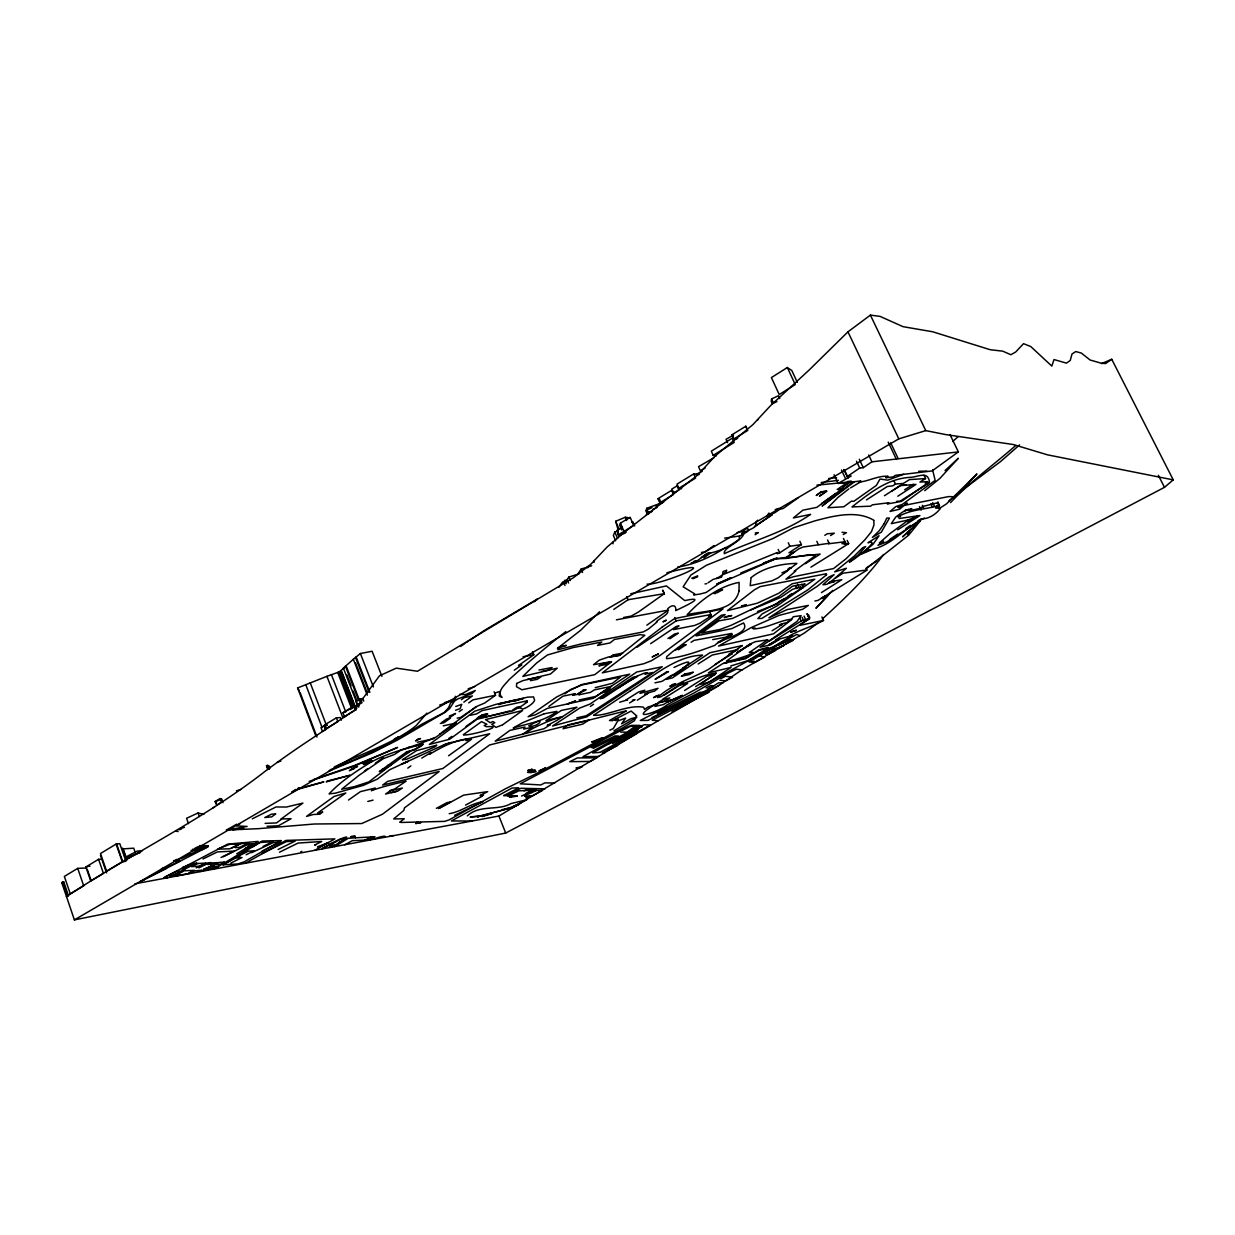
<?xml version="1.0" encoding="UTF-8"?>
<svg xmlns="http://www.w3.org/2000/svg" width="1235" height="1235" viewBox="0 0 1235 1235"><rect width="100%" height="100%" fill="white"/><g stroke="black" fill="none" stroke-linecap="round" stroke-linejoin="round"><path stroke-width="1.5" d="M938.785 506.952L938.816 505.979L936.639 505.902M757.626 420.348L757.657 419.514M937.257 503.756L938.307 502.568L922.931 506.458L920.353 508.341L909.3 510.719L911.816 508.604L905.872 510.055L901.936 512.494L895.745 517.048L891.299 523.671L908.667 519.873L890.481 533.227L879.382 542.891L883.627 541.254L877.962 545.314L886.653 541.98L920.337 520.537L917.945 520.846L921.156 518.762C927.979 519.287 935.59 514.64 939.742 509.206L938.168 504.883M594.282 560.582L593.927 562.542M779.733 398.55L778.436 395.74L771.582 398.92L771.18 401.252L772.477 404.061M587.659 567.807L588.616 565.954M621.359 529.182L622.193 527.283L617.145 530.355L618.581 535.558L625.064 533.119M618.581 535.558L617.145 530.355M721.456 576.838L722.521 574.784L777.309 552.508L777.278 553.774L779.702 552.832L789.829 546.21L801.422 544.666L799.894 541.285M618.334 530.88L614.814 532.023L613.347 535.45L615.617 540.76M618.905 534.462L633.709 525.477L630.128 517.249L620.449 523.161L619.615 525.076L621.745 529.985M742.358 645.581L708.319 669.509C691.322 678.602 672.473 684.005 657.483 697.543L661.08 696.741L683.372 682.245L680.115 684.422C692.418 681.01 703.363 674.603 716.377 672.967L699.782 684.499L709.168 682.09L731.105 667.409L708.381 672.89L722.521 663.72L745.662 657.946L759.016 649.764L767.969 647.433L764.141 649.764L772.832 647.094L792.438 635.423L779.872 638.927L770.501 644.855L760.05 647.202L797.131 621.375L801.098 615.678L793.24 616.744L790.987 620.032L773.542 633.817L718.492 646.09L751.42 627.473L779.177 615.354L802.735 609.241L808.369 605.397L787.081 609.627L768.865 617.824L817.122 586.378L828.793 577.069L834.134 574.63L822.942 584.773L826.956 584.294L833.378 579.586L846.392 568.239L834.675 571.913L854.064 556.244L862.678 547.722L865.72 546.518L858.34 554.762L849.356 562.11C851.718 561.678 882.932 538.043 867.989 542.783L879.073 535.728L873.114 544.187L860.764 554.453L872.852 549.174C893.044 544.542 905.903 526.604 924.428 518.098M577.563 574.414L581.145 569.073L591.673 565.769M124.951 860.563L127.159 857.275L140.605 852.382M426.862 713.12L416.118 725.655C394.505 743.208 360.852 753.813 334.129 767.074M769.004 513.019L766.95 515.968L774.669 512.803L781.045 508.465M558.837 587.335L562.28 582.426L567.127 579.539L568.856 577.069L578.983 573.874M907.632 534.508L909.716 531.575L907.277 532.501M949.005 500.715L959.471 492.888L976.931 473.931L946.504 503.865L939.526 508.372M952.972 497.998L952.401 496.686L948.588 496.594L907.277 504.76L903.989 505.594L899.605 509.206L890.003 511.475L895.745 506.597L902.276 504.436L935.142 480.384L932.61 469.917M883.519 554.592C865.905 578.551 844.169 599.021 822.356 619.013M757.611 520.197L755.789 522.297C758.105 528.781 746.758 529.352 743.949 533.319C742.127 541.563 722.768 547.707 724.281 553.666C752.578 540.853 785.12 532.115 810.592 514.362L793.395 517.944L802.843 510.209L816.844 507.353L835.802 493.336M751.05 577.671L750.201 585.714L771.968 580.836L778.065 577.841L796.884 563.392C782.203 563.623 763.77 567.236 751.312 577.486M832.683 590.407L815.934 608.253L827.774 595.733M63.155 884.214L67.292 896.378L66.474 896.533L68.481 895.823L63.757 881.913L61.75 882.624L74.393 919.89L505.702 833.038L1164.482 487.331L1173.25 479.875L1111.747 359.277L1105.618 363.538L1101.605 363.306L1090.104 360.018L1081.304 353.04L1075.716 351.558L1072.011 354.013L1070.236 360.497L1066.407 363.121L1054.011 359.555L1051.819 366.1L1030.762 346.541L1023.522 343.67L1015.679 352.006L1010.847 354.723L1002.743 351.157L990.208 349.721L932.687 331.767L903.109 326.688L880.03 316.376L870.397 315.11L847.951 331.844L809.095 370.068L770.825 405.358L752.933 424.593L714.972 456.163L697.821 474.95L624.37 532.27L607.002 547.136L590.839 564.21L573.441 577.687L417.492 671.253L396.296 668.135L379.469 675.792L354.09 710.588L308.966 740.491A3273.831 1797.141 45.4 0 0 265.865 770.717C203.729 819.5 132.068 853.045 66.489 896.579M819.793 621.591L804.525 632.922L740.46 670.837L716.285 687.2L655.538 722.305L498.909 816.026L134.847 883.843M848.939 488.828L837.886 497.504L827.913 507.739L843.814 506.767L851.455 501.163L853.802 501.317L876.341 485.432L880.046 479.01L887.733 480.183L903.711 474.24M534.292 601.677L537.379 599.068M950.518 502.63C970.478 481.526 993.913 464.638 1015.649 445.588M945.007 470.628L958.329 458.262L939.958 478.362L924.722 490.712M915.876 524.89L902.584 536.824L920.461 520.63L908.589 535.264L865.982 568.841M367.304 695.197L353.349 659.274L360.388 653.516L372.105 651.246L381.939 676.379M356.174 709.878L353.982 706.142L342.975 712.78L344.442 716.593L355.464 709.955L340.32 671.084L344.148 667.934L343.376 668.073L357.857 705.509M343.376 668.073L353.349 659.274M952.694 441.466L958.113 436.65M599.531 611.773L580.666 630.267L557.433 648.39L559.501 647.896L557.927 649.733L580.975 643.975L643.234 631.934L648.313 629.155L657.19 621.869L656.372 621.761C658.44 619.044 669.293 614.258 667.703 611.155M852.783 481.959L822.109 506.026L854.095 482.082M1019.601 444.893L1000.412 461.689L963.269 489.43M843.567 486.852L849.912 481.681M565.846 631.625C546.194 646.769 527.484 663.056 509.067 679.667C505.655 684.097 496.022 691.6 502.058 697.451L499.218 696.077L499.635 691.523L494.957 693.005M667.626 608.901C671.408 604.656 676.626 604.177 675.73 610.646C681.087 607.852 709.909 595.177 684.746 600.611L666.406 585.915L630.761 593.773M725.454 547.522C711.128 557.031 694.811 564.364 677.691 567.081M838.333 491.561L843.567 486.852M671.963 652.157L666.746 656.649L666.452 658.656C682.662 657.437 699.365 650.938 714.911 645.334C719.82 638.68 751.281 634.08 743.547 622.949L731.861 628.584L696.077 635.902L725.099 614.551L721.41 615.215L672.72 651.555M475.907 706.837L442.037 732.34M748.966 660.987L755.712 657.236M860.903 481.696L850.529 487.887M561.107 717.566L576.992 707.161L561.354 710.434L545.885 720.638L562.172 716.748M359.416 701.017L362.75 698.578L363.738 701.125M803.213 585.344L805.127 583.939L792.422 586.224L778.992 596.428L732.509 618.426L718.863 620.85L701.588 633.03L719.99 629.479L730.888 625.404L773.866 605.088L803.306 587.412L801.901 584.309M280.669 819.314L302.93 803.074L286.397 807.042L275.992 806.964L252.28 818.836M463.82 702.175L472.449 695.907L464.267 697.636L461.365 699.689M703.904 557.85L710.866 552.801L707.13 553.45L701.341 557.479M949.993 434.566L958.36 451.902L932.07 470.952L895.529 475.29L893.152 476.895L885.711 477.791L888.042 476.216C877.514 475.645 868.992 481.233 858.958 482.098L860.888 480.986L838.117 483.441L834.073 474.719M494.123 691.785L495.528 695.243L484.66 703.055L477.266 706.173L460.686 717.412L457.166 718.168M897.629 534.06L889.694 539.587M364.464 770.995L367.567 768.772M375.332 763.23L383.082 757.688M441.636 722.568L446.777 718.878L450.482 718.06L444.044 722.676L440.355 723.478M379.438 771.52L384.517 769.76L379.438 771.52L406.794 751.806L414.142 750.062L422.833 744.118L415.439 745.801M407.797 768.124L410.9 765.901M421.737 758.12L430.814 752.655L429.348 754.4C441.528 747.376 453.739 740.321 468.42 738.808L465.904 740.583L471.508 739.225L448.583 755.758M798.458 497.612L783.175 508.511L775.765 509.654M449.293 716.099L455.53 713.49L449.123 718.044M468.713 702.885L472.974 699.859L495.528 695.243M709.492 611.31L710.928 614.567L708.566 616.234L711.406 615.694L700.044 623.166L694.672 625.45L673.523 629.634L678.988 625.898L676.209 626.469L650.598 643.667M787.776 596.474L791.851 593.572M613.78 609.395L628.09 599.731L664.291 593.664L638.325 612.097L631.162 616.111L623.582 617.469M348.517 800.033L360.435 791.62L375.317 788.038L371.318 790.709C383.004 786.402 393.44 784.163 406.068 781.137L394.783 788.964L389.72 790.647M509.947 710.881L476.864 719.326L449.648 739.271L429.332 744.443L474.765 711.19L495.837 704.382L527.824 697.127L533.566 696.941L534.616 700.199C533.69 704.305 520.892 711.514 521.324 708.134L518.808 707.887L519.765 706.652L516.77 707.269L512.34 710.295M816.212 495.513L821.383 491.854L826.817 491.16L819.422 496.316M532.532 651.694L533.798 654.751L518.499 665.542L521.849 664.939L514.239 670.204M502.769 724.683L522.575 710.511L485.509 719.573L490.233 722.737L492.888 721.533L494.818 722.722L491.746 724.25L495.945 727.415L502.46 724.899M469.779 640.239L484.475 630.359L537.179 599.176M459.142 711.653L462.26 709.477M434.458 737.604C413.91 747.561 390.028 751.312 369.882 762.798C355.464 771.751 340.613 781.477 329.081 793.873L335.302 793.179L363.445 785.321L377.308 779.131L389.751 769.698L446.221 743.748L489.693 733.744L442.809 768.525L387.697 781.369L382.618 785.089L439.197 771.489L382.541 814.174L361.762 823.544L314.338 824.007L258.424 828.67L226.267 830.074L230.173 827.929M448.691 738.561L451.856 736.353M466.043 726.396L481.82 715.343L487.702 714.046L482.9 717.504L512.602 710.974L521.988 705.787L527.345 701.959L525.354 702.298L527.391 700.77L482.159 710.588L476.617 713.907L470.396 715.281M816.644 495.081L821.275 491.823L826.508 491.175L820.241 495.559M714 545.546L704.876 551.921L701.465 552.415M480.261 715.976L477.281 718.06L483.086 716.779L487.424 713.722L481.758 714.942M522.281 734.578L532.671 727.183L523.671 729.067L524.998 727.029L509.931 730.364L495.173 741.154L544.017 728.712L549.297 725.346M845.141 485.231L851.162 481.063L847.457 481.542M821.553 503.51L842.949 488.736L837.207 489.461L848.105 482.036M460.501 646.523L464.839 643.558M754.431 526.836L772.184 514.717L755.28 525.971M844.277 469.64L847.426 476.401L859.699 468.05L863.265 467.694L871.895 461.828L958.36 451.902M838.117 483.441L851.162 476.015L847.426 476.401M937.844 501.935L939.48 505.393L935.543 508.079L939.804 508.311M646.862 625.157L668.521 610.059L616.404 619.816M439.521 734.084L440.71 733.266M905.811 528.534L910.427 525.415M755.125 534.74L758.352 532.563L755.249 532.949M526.079 733.544C528.41 727.369 585.93 706.142 547.229 725.377L550.424 724.636L549.714 725.084M866.152 568.146L876.649 561.06M667.95 638.495L674.634 633.987L678.324 633.154L669.895 638.742M374.051 839.291C375.826 837.639 388.747 834.474 384.332 837.376M466.274 642.571L468.605 641.011M637.152 647.155L676.163 620.896L710.928 614.567M827.604 540.004L829.117 543.307L828.423 543.786L844.972 541.717L841.946 543.662L845.682 543.215L843.459 538.46M601.491 692.804L593.356 698.269L547.429 708.334L535.481 714.756L528.101 716.748L556.815 696.88L581.685 684.576L629.726 674.156L606.833 689.161L610.09 688.466L604.687 692.156L601.491 692.804L606.879 690.365M637.63 683.619L586.795 716.825L552.57 726.01L579.632 708.103L590.176 704.012L636.704 672.01L662.284 666.73L638.063 683.325M923.965 475.243L925.555 478.578L909.516 479.581L903.403 483.41L895.468 484.043L892.812 485.803L887.286 486.528L866.461 499.897M590.345 706.405L593.556 704.274M617.562 688.358L638.14 675.715L644.161 673.229L647.217 672.643L644.871 674.14L652.775 672.488L586.193 715.775L576.791 717.875M675.205 650.413L682.909 645.303L686.181 644.655L678.401 649.78M630.329 690.921C652.852 676.687 676.348 655.677 702.576 655.167L666.283 679.389L672.411 677.861L709.878 652.744L742.358 645.565M708.041 582.781L713.259 579.323L721.58 577.131M784.611 572.577L788.3 570.122L781.894 572.793M630.251 690.967L593.541 715.312C607.975 716.022 627.287 704.367 643.574 707.207L644.531 709.415L648.251 706.868L652.975 705.71C627.38 722.243 659.629 711.514 667.008 704.892L796.652 634.497L800.064 635.654M548.896 706.405L562.928 696.169L575.248 693.638L572.608 695.382L580.327 693.808L578.736 694.842L590.531 692.341L594.282 689.902L611.433 686.336L595.903 696.386L579.122 699.967M801.422 544.666L788.949 552.771L793.997 552.199L785.892 557.479L775.163 558.868L740.861 572.932M655.723 705.108L659.629 702.576L670.729 699.952L663.55 704.521L654.859 706.435M897.783 496.223L916 484.398L900.114 485.648L884.476 495.714M823.128 598.944L825.459 597.431L821.599 598.203M350.03 709.631L355.757 705.941L359.215 705.556M892.118 490.928L901.118 485.123L906.336 484.753M904.637 489.786L913.298 484.243M691.075 642.277L694.07 640.363L731.861 633.431L725.918 637.152L712.672 639.622M897.706 529.815L919.936 515.566L899.018 518.499M637.291 700.23L647.773 693.499L644.763 694.132L645.704 693.561L654.612 691.06L658.023 688.296L639.946 693.422L644.871 690.211L638.711 691.909L626.068 699.921L627.504 699.859L619.677 702.206M629.572 702.947L635.052 699.627L632.382 700.199M835.447 578.026L843.026 573.194L867.387 569.906L818.018 600.38L814.915 600.997M805.39 563.685L820.148 554.098L786.602 557.649L798.752 548.849L803.12 547.012L829.117 543.307M663.859 695.351L679.759 685.224L687.617 683.511L663.071 698.995M804.093 621.128L807.335 619.059M292.077 791.82L295.844 789.412M225.094 863.636L235.484 858.078L242.014 857.522L230.837 863.08M847.179 540.405L848.661 543.632L810.916 567.158M698.13 663.982L712.24 655.029L735.319 650.212L728.897 654.303L732.448 653.577L714.957 664.553M353.55 707.3L358.32 704.274M900.516 516.523L897.891 516.878C910.349 509.36 925.787 509.484 939.48 505.393M821.46 592.568L841.838 579.678L832.946 581.268M684.607 690.458L707.207 676.193L715.142 674.464L695.629 686.598M787.343 367.536L771.396 377.57L779.223 394.536L795.263 384.579L787.343 367.536L791.805 370.515L797.301 382.356M564.009 727.446L568.131 724.852L588.771 720.129L582.611 724.142L563.037 728.758M658.023 702.638L663.226 699.365L669.756 697.945L664.785 701.032L659.722 702.236M845.682 543.215L844.122 544.187L848.661 543.632M769.281 641.073L801.237 621.004L809.404 618.735L807.181 613.795M897.691 507.199L902.816 505.362L898.833 507.755M772.091 630.776L782.28 624.401L779.409 624.956L780.227 624.416L787.127 622.44L791.882 619.167C778.374 620.572 767.383 628.383 753.535 628.924M925.555 478.578L919.905 482.082L927.377 481.635L925.2 483.117L929.013 482.9L900.238 501.101L896.718 501.333M801.206 623.86L808.74 619.183M830.522 535.558L834.351 533.18L827.296 533.767L824.795 535.311M467.309 815.872C479.612 804.309 498.276 811.071 510.904 803.599L526.789 799.74L513.714 806.285M731.846 434.859L745.832 426.214L747.746 430.444L733.744 439.073L731.846 434.859L734.485 439.799L737.65 438.302M750.679 610.013L780.782 597.385L792.577 589.327L798.844 587.397L801.144 587.026L799.323 588.215L803.306 587.412M775.719 639.776L809.311 618.797L807.072 613.857M713.197 455.344L734.207 442.423L732.309 438.209L711.314 451.161L713.197 455.344L716.177 456.008M699.041 474.549L693.7 473.916L677.012 484.135L678.849 488.304L681.658 488.72M354.692 706.065L342.975 712.78M821.923 616.929L823.513 620.449C812.707 626.392 800.759 629.526 790.045 635.593M663.581 502.29L659.783 502.83L657.977 498.693L671.655 490.326L674.233 492.039M678.849 488.304L695.552 478.099L693.7 473.916M717.612 642.447L732.201 634.466L719.573 642.123M659.783 502.83L673.492 494.479L671.655 490.326M646.291 514.717L652.42 511.197M125.322 859.545L119.764 843.644L116.105 844.076L100.498 853.524L106.596 871.154L122.28 861.798L125.924 861.304M77.712 868.359L64.359 876.433L70.287 893.847L83.702 885.85L77.712 868.359L86.79 867.989M360.512 698.887L355.973 701.619L357.455 705.447L361.994 702.715L360.512 698.887L362.75 698.578M98.568 859.298L103.447 873.392L90.711 880.987L85.894 866.955L98.568 859.298L102.32 859.282M252.388 847.04L259.813 842.563L272.873 841.56L263.117 846.423M336.399 717.813L324.851 724.76L326.302 728.557L337.85 721.611L336.399 717.813L340.397 717.597L341.369 720.129M324.743 725.192L325.561 729.36L324.126 725.578L327.26 725.115M739.348 536.453L747.561 531.513L748.904 529.568L746.712 528.379L743.146 531.204L737.125 532.532M215.168 801.484L216.959 805.266L215.168 801.484L220.015 798.582L221.636 798.983L222.964 802.642M216.496 805.158L221.358 802.256L220.015 798.582M331.598 847.195C367.999 826.184 328.294 843.412 321.702 849.047M213.809 869.147L241.072 853.045L258.177 841.405L227.749 844.107L163.607 877.869L167.497 877.761M334.5 846.654L348.239 838.303L355.526 837.793M74.393 919.89L898.802 438.857L925.771 430.614L945.794 434.596L1013.209 444.507L1047.542 454.85L1173.25 479.875M714.108 457.614L698.547 466.676L700.399 470.844L705.077 468.127M784.565 598.774L778.853 601.8L777.309 603.838L757.456 611.51M733.482 435.075L726.01 439.305L727.523 442.639M245.286 863.28L285.949 840.417L334.855 838.874L314.724 850.344M231.007 827.45L236.734 824.208M241.798 829.472L243.727 828.392L232.736 829.781M717.18 592.738L722.614 589.697L720.484 589.682L713.768 593.479L715.821 593.51M342.759 717.504L326.935 676.332L341.246 671.145L340.32 671.084M843.227 534.539L846.454 532.717L842.023 532.316M599.886 752.393L650.366 725.038L644.5 724.713L641.058 725.933L592.584 752.902L599.608 752.408M338.745 842.455L346.124 838.364L341.045 838.797L332.169 843.675M344.719 844.755L352.392 840.649L369.605 839.893L374.745 836.821L355.556 837.793M389.689 836.373L390.816 835.786M636.504 733.713L602.248 752.979L604.671 752.856M695.799 474.58L702.159 471.307M436.372 808.338L447.07 802.58L450.667 802.024L438.471 808.585M439.953 807.937L463.665 795.124L487.717 791.635L480.106 795.494L483.456 795L480.894 796.359L482.345 796.143L465.549 805.066M648.421 720.206L706.574 690.257L718.677 682.801L722.707 683.001M652.944 509.546L657.02 507.415M127.853 858.418L140.327 852.073M213.578 868.452L217.422 866.476L211.772 867.016L214.118 865.843L211.54 866.09L205.566 869.07L212.976 868.313M329.22 844.663L336.167 841.668M165.181 876.912L175.987 871.509L181.468 871.169L170.106 876.649M246.151 854.759L254.286 850.699L248.173 851.224L236.858 856.905L239.883 856.642M706.049 687.926L710.773 685.548L713.799 685.996L707.933 688.914M219.012 848.445L229.617 844.339L240.177 843.798L229.849 848.785L217.607 849.14M236.734 853.786L253.098 843.984L247.046 844.37L254.379 843.582L245.425 848.244M321.918 848.769L328.942 845.28L334.176 844.956L329.127 847.426L334.206 845.651L331.15 847.148M622.27 730.394L630.668 726.226L636.658 726.211L633.802 727.122L627.272 732.201L620.572 732.093M262.19 851.008L280.607 841.915L273.028 842.733L251.647 852.644M278.091 849.495L295.304 841.004L286.304 841.653L262.314 853.462M525.693 795.232L531.868 792.561M194.976 848.198L197.955 846.731M223.35 856.72L246.938 844.925L253.175 844.524M279.481 852.227L298.052 843.073L321.733 841.483L314.57 845.049L315.805 844.91M721.024 678.524L725.609 676.271L732.54 677.197L725.532 680.964L719.851 680.253M657.329 713.259L700.152 692.233L702.993 692.542L652.034 717.55M591.256 747.638L615.03 735.937L618.426 735.983L593.001 748.472M674.819 708.643L709.029 692.094L671.963 711.669M607.713 744.335L634.667 731.089L637.723 731.197L612.545 743.578M149.481 876.711L166.509 868.39L161.507 868.606M232.103 847.858L240.578 843.706L248.42 842.903L239.93 847.272L235.237 847.627M221.034 857.476L234.079 851.1L217.453 851.918L202.988 858.958M762.597 653.408L770.239 649.687L773.156 650.552L765.901 654.272L773.82 650.428L765.484 654.164M752.3 661.898L753.736 661.204L754.539 661.404L753.211 662.053L754.863 662.439L764.866 657.051L759.062 655.631M778.328 645.272L789.937 639.653L792.855 640.594L776.182 648.653L773.357 647.68M390.152 836.249L391.449 836.002M527.546 792.777L532.594 790.338M300.661 851.918L301.803 851.363M449.185 813.695C461.519 811.688 469.794 803.784 482.947 801.685L454.696 815.285M188.6 873.099L194.374 870.335L184.185 870.783L174.15 876.217L187.164 873.793M188.677 873.639L194.404 870.907L202.278 870.212L199.993 871.539M524.057 790.848L527.638 789.119L535.728 789.026L527.685 792.87M517.203 795.911L507.6 796.235L518.762 790.832L531.559 790.292M530.602 790.801L532.578 790.292L525.986 793.426M196.211 867.865L205.89 863.25L208.9 863.064L198.866 867.865M531.884 792.623L536.484 790.4L542.582 790.431L531.945 796.096L524.505 796.204L525.74 795.294M63.757 881.913L61.75 882.624M776.954 401.545L773.527 403.135L771.582 398.92M181.298 858.649L197.538 850.653L191.024 850.344M203.899 814.39L198.063 812.97L186.562 818.296L188.476 823.637M139.895 881.759L144.387 879.675M267.115 765.947L267.856 769.467L266.482 765.746L268.041 765.546L269.415 769.251M662.161 502.66L646.646 508.326L648.56 514.084L646.769 509.962L652.018 507.662M655.414 505.933L661.914 503.077M266.482 765.746L268.041 765.546M267.856 769.467L268.751 769.081L267.362 765.36M215.631 801.608L221.636 798.983M268.859 765.962C265.911 766.41 270.65 765.129 269.77 768.432M330.023 769.945C361.623 757.04 393.07 743.377 421.552 724.343L444.415 712.425L448.598 707.593L450.543 703.116L455.576 699.535L439.675 705.077M1101.589 363.584L1111.747 359.277M618.195 530.016L615.678 521.293L625.25 517.249L627.519 517.542L627.658 518.607L629.665 517.82M328.479 771.319L372.738 752.655L397.886 739.827L445.326 712.101L449.525 708.72L454.48 701.14L457.614 699.01L471.863 693.622L475.351 690.504L465.394 694.657L459.682 694.363M692.928 578.736L697.482 576.869L697.682 575.834L691.754 578.242M722.104 575.186L716.655 578.443L718.508 578.134M773.311 559.162L763.261 563.284L777.294 558.174L774.978 558.482M907.648 520.167L918.084 515.952L907.432 521.788M631.625 522.374L632.938 521.865L634.713 525.971M778.93 508.341L775.179 509.715M315.913 736.137L297.62 687.926L326.935 676.332M648.051 720.406L640.286 720.453L692.928 693.591L728.789 672.766L736.292 669.2L742.111 669.849M298.283 788.069L299.21 787.745L297.666 788.856L323.832 781.879L296.431 789.721L292.031 792.083M648.452 512.448L651.895 511.182M626.191 532.177L623.119 533.288L623.999 531.374L620.449 523.161M455.777 706.466L461.797 704.321L460.068 708.674L455.545 710.248M468.173 688.806L474.688 686.583M313.474 779.578L354.769 765.36L397.562 747.422L354.8 765.885L309.167 781.415M181.869 828.191L184.478 827.326M277.381 762.165L280.901 761.007M212.96 807.721L214.427 807.273M544.002 713.83L522.482 722.768L513.189 728.002C528.179 723.494 544.28 721.317 556.97 711.375L544.264 713.768M444.446 702.684L455.499 698.887L455.298 696.293M178.843 829.766L181.329 829.102M613.934 730.827L636.781 717.319L631.193 718.569L621.575 723.803L625.651 718.075L617.701 721.024L613.239 728.665L609.874 730.147M226.731 830.059L247.108 826.431L236.611 825.937L239.945 823.884M502.398 809.62L507.817 808.23M367.783 801.453L373.063 800.126M391.51 792.638L396.852 791.326M730.75 665.974L747.993 660.632L767.614 648.437L759.232 650.274L745.415 658.749L730.919 661.759M408.044 747.484L411.749 746.635M381.816 769.559C392.082 766.117 400.047 757.425 409.572 752.038C396.96 754.523 423.265 747.993 422.957 743.933L401.004 750.124L394.444 754.462L383.406 758.614L359.123 775.256L341.647 789.227L354.152 786.71L368.894 781.894L391.48 764.635L387.497 765.499M443.241 725.856L456.41 723.015L433.47 738.823L417.337 742.25M647.032 584.14C660.432 585.421 731.305 555.935 666.823 572.808M674.017 667.425C676.085 666.545 694.178 657.684 687.216 664.8L688.265 664.584L682.955 667.934L685.795 667.348L674.094 674.943L671.253 675.452L662.083 681.334L654.951 682.862M582.719 690.288L585.807 689.639M595.208 687.663L612.467 683.264L620.572 677.012L581.932 684.977L570.524 689.609L564.781 693.916M723.664 663.272L727.292 662.516M800.126 625.28L823.513 620.449M541.563 671.5L548.309 670.142L552.122 667.548L538.923 670.003M527.391 679.404L541.285 676.641L537.132 679.343L530.386 680.67M752.455 628.461L755.11 627.936M735.813 650.583L734.902 650.752L737.82 649.301L732.448 652.42L735.35 650.938M808.956 618.025L809.882 617.855L808.585 614.968L807.659 615.154M829.472 583.152L834.489 581.5L829.457 582.411M523.053 656.727L533.798 654.751M705 583.939L706.729 583.646M694.07 561.169L697.281 560.675L707.377 553.573C719.14 551.659 729.777 546.565 739.317 539.062L739.317 536.036L724.652 538.136M344.442 716.593L345.46 716.439M846.361 482.283L816.906 485.139M838.395 480.322L821.198 482.53M324.126 725.578L327.09 725.223M828.623 478.485L836.543 477.698M139.679 882.114L207.789 846.886L208.098 845.728L199.561 845.62M926.729 471.091L918.732 471.276M142.473 850.714L137.224 851.085L126.603 856.596L130.262 856.395M521.571 796.035L535.079 789.705L535.913 789.659L534.23 790.462L536.484 790.4M199.452 846.006L204.192 845.728L197.415 848.893L194.79 848.924M390.924 835.755L393.718 835.616M267.084 826.308L278.415 825.798L291.089 818.712L281.935 818.959L276.501 822.927L265.093 823.375M163.252 867.726L166.524 867.603L179.569 861.304L173.687 861.289M472.156 821.013L451.362 820.966L512.108 788.023L518.762 787.791L503.633 795.633L506.226 795.711L520.954 788.285L544.913 788.825M719.511 685.085L652.234 720.19L658.193 720.777M417.183 822.016L417.986 822.001M88.472 866.275L89.985 866.244M598.713 756.453L582.951 756.669L639.977 725.393L631.826 725.362L628.445 726.52L520.197 783.793L540.837 784.951L544.82 782.882L554.716 783.021M85.894 866.955L87.067 866.939M173.888 860.625L179.77 859.622L176.204 859.529M178.102 831.556L176.126 831.201M192.675 849.232L198.156 849.294L192.83 850.05M196.921 850.853L198.943 850.9L191.41 854.45L189.248 854.388M754.184 662.608L748.889 661.775C763.276 654.411 778.359 642.277 793.812 639.452M237.305 791.017L236.441 790.848L240.671 789.505M770.825 649.255L773.712 650.135L776.074 649.008L773.187 648.113M657.977 498.693L659.505 499.202L661.312 503.34M873.732 520.228C856.488 509.885 833.146 515.983 814.853 520.877L793.565 527.777L772.971 538.522L706.513 565.229L690.952 574.97L683.125 586.795L694.749 593.896L693.591 594.992L699.998 594.05L706.142 592.46L718.955 583.707L775.765 558.791L786.71 558.39L809.82 554.623L815.316 555.657L794.213 571.218L795.726 571.002L785.954 579.23L793.364 576.745L833.532 568.563L846.145 558.714L864.87 539.803L871.431 531.714L873.963 525.045L873.855 520.475M297.62 687.926L299.488 690.952M1158.368 475.305L1164.482 487.331M870.397 315.11L925.771 430.614M938.106 505.779L939.742 509.206M932.687 502.645L934.339 506.118M930.866 503.803L932.518 507.261M847.951 331.844L898.802 438.857M922.344 505.331L923.842 508.465M890.713 442.886L898.123 458.509M919.488 506.612L921.14 510.101M888.212 442.13L896.44 459.482M893.862 480.662L895.468 484.043M868.699 455.02L871.895 461.828M859.298 459.219L863.265 467.694M856.519 461.257L859.699 468.05M843.875 469.47L847.951 478.207M841.498 470.041L845.419 478.47M816.829 541.331L818.342 544.65M788.285 542.798L789.829 546.21M797.424 584.263L798.844 587.397M795.417 585.513L796.822 588.632M778.173 549.436L779.702 552.832M804.078 616.141L805.56 619.43M802.086 617.299L803.568 620.603M799.755 617.701L801.237 621.004M645.643 510.225L647.449 514.347M662.763 590.145L664.291 593.664M674.711 617.562L676.163 620.896M662.871 590.5L664.399 594.02M625.25 517.249L626.654 520.506M615.678 521.293L619.183 529.429M614.814 532.023L617.562 538.429M626.716 596.536L628.09 599.731M581.145 569.073L582.565 572.453M568.856 577.069L570.323 580.543M567.127 579.539L568.579 582.997M564.812 580.249L566.263 583.707M563.546 582.04L564.997 585.483M498.909 816.026L505.702 833.038M745.832 426.214L746.835 428.807M360.388 653.516L373.402 686.922M356.236 657.19L369.867 692.264M355.495 657.344L369.142 692.418M355.464 662.716L367.335 693.252M346.232 666.097L359.354 700.013M345.445 666.236L358.582 700.168M346.911 675.066L351.033 685.749M353.102 691.091L356.56 700.013M357.795 704.629L358.767 707.161M355.757 705.941L356.73 708.489M341.261 670.512L355.68 707.84M341.925 672.921L353.58 703.116M339.826 671.948L353.519 707.439M338.822 671.902L352.531 707.439M337.711 672.473L351.419 708.01M331.412 674.634L345.785 711.993M310.217 682.801L326.549 725.609M305.709 684.53L322.103 727.585M300.167 692.727L316.994 737.063M268.381 765.823L269.292 768.293M198.063 812.97L199.344 816.536M135.526 853.354L133.72 848.183L123.145 848.893L126.788 859.344M122.558 848.059L126.819 860.286M116.553 843.845L122.728 861.567M116.105 844.076L122.28 861.798M100.483 855.33L106.55 872.898M87.376 869.718L90.958 880.123M62.908 881.913L67.632 895.838M612.637 542.319L613.054 543.801M646.646 508.326L646.769 509.962M636.581 715.775L634.358 720.777L622.934 727.755L541.455 771.119L505.733 788.625L449.077 819.901L444.77 821.368L401.344 822.448L399.723 822.232L404.308 818.774L393.672 818.928L403.768 810.469L404.462 807.86L489.585 744.983L624.91 711.113L626.361 710.912L609.472 720.499L612.313 720.715L631.147 711.082L636.581 715.775M207.881 845.774L207.789 846.839L202.031 849.68L197.523 849.865L207.881 845.774M741.571 605.984L744.196 606.045L746.264 604.641L741.571 605.984M739.024 590.87C734.439 612.545 703.873 610.198 687.169 614.768C700.739 599.809 719.496 586.116 739.117 582.395L739.024 590.87M726.55 570.338L726.257 572.253L722.66 573.688L723.031 571.527L726.55 570.338M742.173 533.057L741.926 534.199L745.4 531.776L742.173 533.057M529.059 725.902C537.92 728.465 548.556 714.077 529.059 725.902M826.524 574.8L807.798 589.913L761.841 618.426L757.873 618.565L762.01 614.027L777.077 605.891L814.791 579.215L792.16 583.784L778.837 593.201L757.456 603.159L727.43 610.63L754.4 589.836L760.142 586.61L826.416 573.735L826.524 574.8M516.631 683.464L516.492 686.706L521.896 689.778L594.761 674.665L611.572 661.636L593.51 664.723L599.361 660.108L608.747 656.896L619.553 655.43L644.824 635.253L640.209 634.667L614.428 639.452L609.997 642.941L597.524 645.426L601.8 642.015L573.163 647.572L547.414 654.982L536.685 662.948L522.822 676.425L557.247 668.166L550.455 674.032L522.868 680.639L516.631 683.464M884.214 523.563L879.382 530.587L872.389 537.395L881.311 532.177L889.447 518.052L886.792 518.067L884.214 523.563M402.471 759.726L406.33 759.402L435.152 746.758L436.789 745.137L416.488 750.679L402.471 759.726M374.483 836.99L369.543 839.63L365.004 840.016L370.716 837.222L374.622 836.821M905.78 503.695L904.699 504.899L907.308 503.154L905.78 503.695M929.476 481.928L901.411 501.425L887.363 503.957L889.03 502.738L872.481 504.791L870.551 506.18L851.996 506.906C869.486 493.259 887.595 478.207 910.921 477.327C919.241 476.525 927.933 471.014 929.476 481.928M662.161 627.118L602.294 672.874L643.728 663.751L651.385 660.756L660.277 655.276L723.046 608.901L674.495 618.627L662.161 627.118M222.995 864.855L237.969 863.929L244.268 861.783L281.41 840.603L262.16 841.004L222.995 864.855M322.597 812.043L319.911 814.22L313.458 814.467L306.558 816.381L334.052 796.467L345.846 792.993L317.503 813.078L322.597 812.043M463.465 734.624C463.928 737.141 509.762 725.3 486.42 726.689L484.197 725.532L486.883 724.235L481.526 721.626L463.465 734.624M275.575 813.973L271.793 816.844L264.799 817.555L271.561 814.158L275.575 813.973M351.682 769.004L349.366 770.717L354.522 768.34L351.682 769.004M767.661 639.854L749.274 652.559C765.438 650.366 727.106 662.732 726.35 661.188L749.691 644.161L755.588 641.629L767.661 639.854M560.304 646.615L558.513 647.912L566.386 645.349L560.304 646.615M730.734 577.856L716.964 584.016L730.734 577.856M354.723 767.12L352.33 768.834L357.563 766.472L354.723 767.12M666.174 620.263L663.195 621.73L666.174 620.263M327.537 780.952L326.256 781.879L349.968 775.271L327.537 780.952M418.264 739.009L415.562 740.938L420.548 738.545L418.264 739.009M696.694 561.323L691.399 563.021L696.694 561.323M500.252 703.533L498.739 704.598L508.573 701.727L500.252 703.533M408.09 761.424L401.421 764.172L408.09 761.424M509.206 701.449L507.755 702.453L515.474 700.106L509.206 701.449M515.767 700.106L514.053 701.295L523.424 698.454L515.767 700.106M613.316 654.92L610.044 657.174L619.476 655.229L622.641 653.053L613.316 654.92M602.032 663.782L598.929 665.912L607.929 664.06L611.078 661.945L602.032 663.782M390.183 790.863L385.552 794.028L397.886 791.033L402.409 787.992L390.183 790.863M451.362 742.528L443.411 745.508L451.362 742.528M627.241 682.168L603.39 697.976L600.195 698.686L632.968 677.243L637.569 676.255L627.241 682.168M658.317 653.963L652.296 656.912L658.317 653.963M582.843 690.597L577.409 694.163L585.93 689.948L582.843 690.597M575.495 701.001L567.513 703.95L575.495 701.001M725.763 616.635L724.142 617.701L731.799 615.524L725.763 616.635M905.842 510.055L904.591 510.873L908.744 509.638L905.842 510.055M606.709 689.269L602.34 692.094L609.287 688.76L606.709 689.269M870.304 549.606L864.809 551.921L870.304 549.606M684.746 674.048L681.334 676.255L689.5 674.526L693.36 672.18L684.746 674.048M672.689 684.483L669.833 686.32L675.699 683.85L672.689 684.483M666.452 672.041L655.106 679.358L668.49 671.608L666.452 672.041M208.468 867.433L203.543 869.394L211.247 866.075L208.468 867.433M825.088 596.212L821.321 598.28L825.088 596.212M682.291 695.428L667.178 702.128L682.291 695.428M656.464 695.814L653.562 697.652L659.305 695.212L656.464 695.814M789.921 567.807L788.115 568.965L791.403 567.591L789.921 567.807M749.769 644.485L736.847 652.651L751.297 644.161L749.769 644.485M657.252 703.518L652.481 705.648L657.252 703.518M776.336 640.116L769.158 644.624L779.131 639.529L776.336 640.116M796.235 630.313L790.632 632.166L796.235 630.313M505.316 809.373L477.528 816.968L478.362 816.458L470.149 816.983L480.492 815.81L505.316 809.373M677.058 485.88L671.686 489.168L673.523 493.321L678.895 490.033L677.058 485.88M483.842 815.594L482.298 816.551L491.978 813.525L483.842 815.594M323.971 725.825L320.976 727.631L322.412 731.413L325.423 729.607L323.971 725.825M518.839 804.217L513.467 807.242L506.149 809.141L518.839 804.217M520.553 803.074L516.415 805.498L520.553 803.074M224.261 862.138L220.509 864.253L214.519 864.747L219.027 862.447L224.261 862.138M218.41 866.399L213.67 868.56L218.41 866.399M784.287 645.21L775.626 649.872L774.314 649.425L784.287 645.21M774.901 650.706L767.815 654.519L766.564 654.164L774.901 650.706M617.546 745.353L608.068 750.015L617.546 745.353M398.179 737.033L394.227 739.148L399.26 736.924L398.179 737.033M596.721 757.842L590.021 761.424L569.736 761.671L577.362 757.935L596.721 757.842M582.395 766.472L579.4 768.062L575.973 768.031L582.395 766.472M328.356 842.563L320.575 846.546L317.472 846.87L328.356 842.563M205.689 869.317L203.374 870.505L211.154 868.776L205.689 869.317M190.669 864.376L182.518 867.587L190.669 864.376M637.661 729.283L635.562 730.101L637.661 729.283M196.766 863.157L186.145 868.406L182.101 868.637L193.123 863.435L196.766 863.157M351.79 836.404L350.57 837.006L355.248 836.203L351.79 836.404M638.125 729.298L636.534 730.086L638.125 729.298M198.001 863.481L191.487 866.646L199.252 866.229L205.797 863.08L198.001 863.481M210.49 862.555L207.387 864.068L210.49 862.555M217.514 862.617L214.535 864.052L207.665 864.469L210.676 863.049L217.514 862.617M420.795 822.603L415.747 823.513L420.795 822.603M642.077 726.581L638.155 728.202L642.077 726.581M511.522 796.359L509.546 797.316L517.094 796.158L511.522 796.359M183.428 869.687L181.931 870.413L185.065 869.61L183.428 869.687M181.854 871.107L169.535 877.035L182.996 871.061L181.854 871.107M602.603 737.712L593.572 742.05L591.565 741.926L602.603 737.712M544.82 768.17L538.954 770.995L545.901 768.201L544.82 768.17M528.966 796.467L525.848 797.964L530.51 796.451L528.966 796.467M532.501 770.038L527.546 772.415L530.309 772.554L535.342 770.146L532.501 770.038M533.304 771.427L530.834 772.601L536.129 771.52L533.304 771.427M515.335 791.218L510.611 793.487L516.678 791.218L515.335 791.218M532.084 769.297L527.885 770.501L532.084 769.297M617.284 718.585L614.629 719.789L615.509 720.545L618.318 719.295L617.284 718.585M372.152 761.269L363.646 764.542L363.028 763.446L371.673 760.359L372.152 761.269"/></g></svg>
